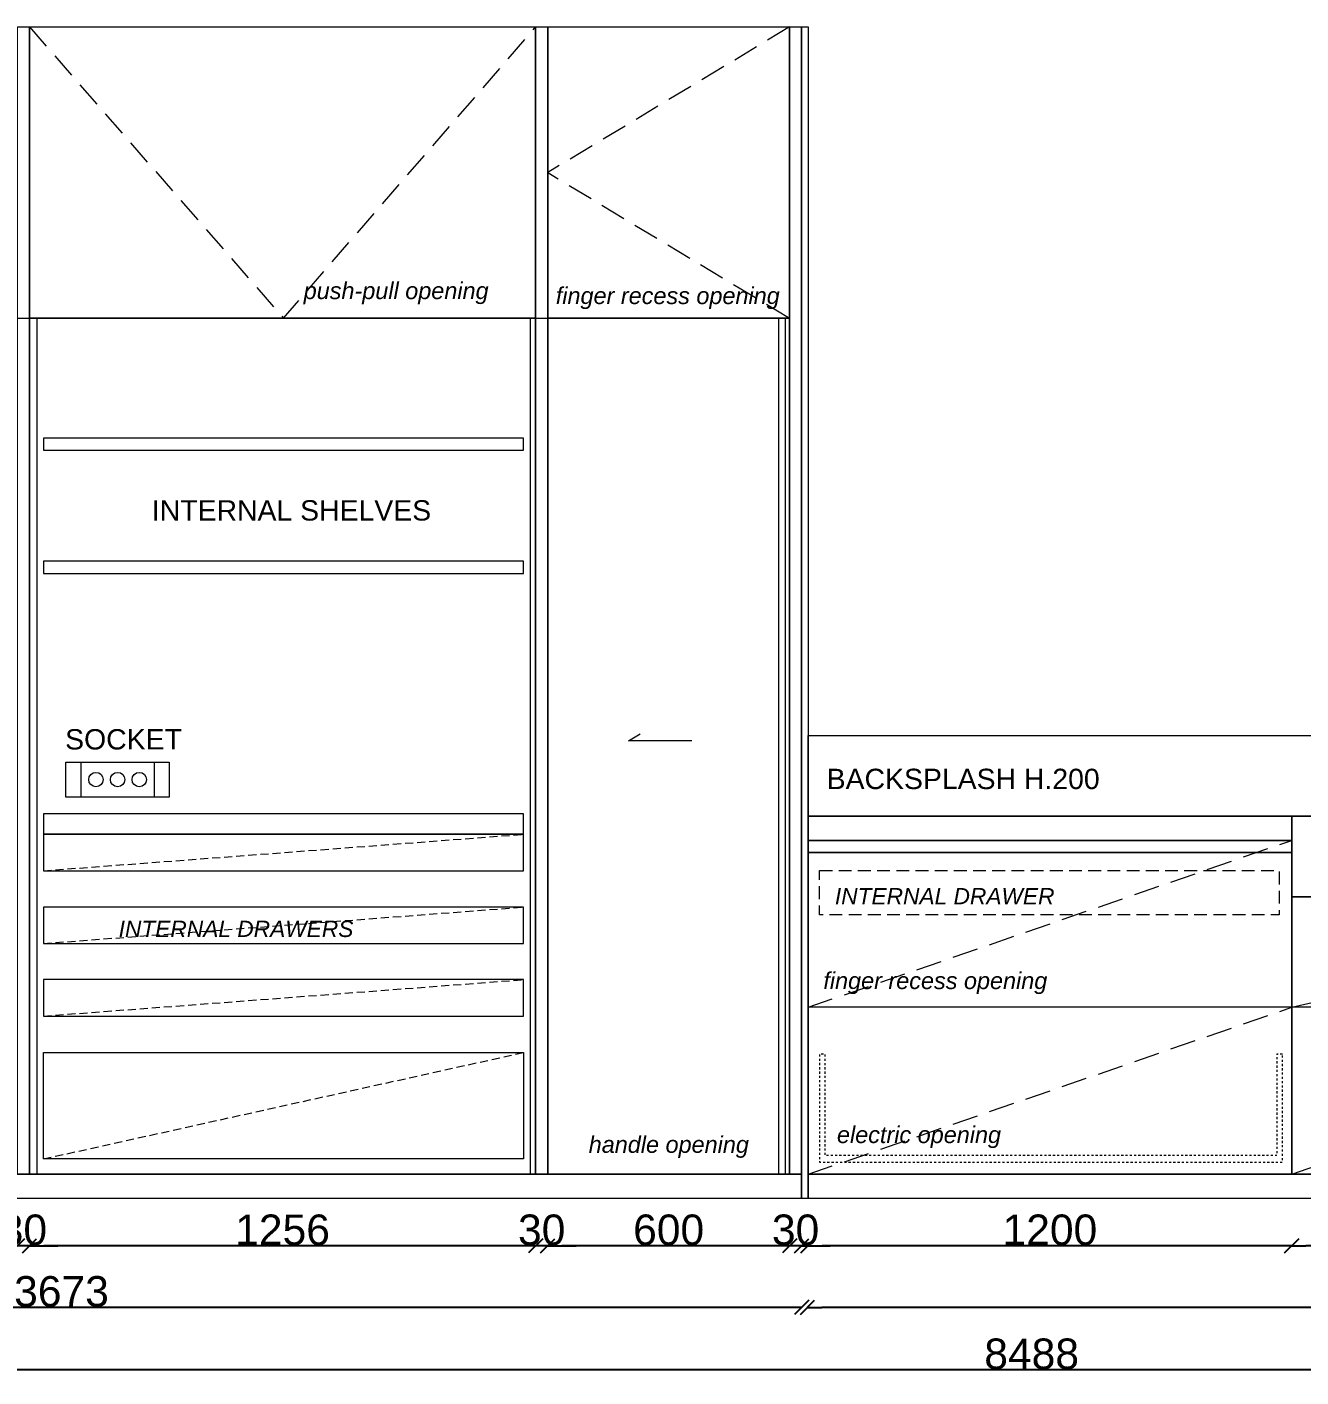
# Model space of a CAD drawing. Header units: millimetres. Extents: x -19300 to 8600, y 27389 to 46650.
# Drawn here: x -2153 to 1009, y 38035 to 41383 of the extents above; entities that cross this region are included whole.
import ezdxf

# ---------------------------------------------------------------- set-up
doc = ezdxf.new("R2010")
doc.units = ezdxf.units.MM
doc.header["$LTSCALE"] = 50
doc.header["$PDMODE"] = 1
doc.header["$PDSIZE"] = -2
for name, pattern in [('[LP] Type-1', [0.212, 0.106, -0.106]), ('TRATTEGGIATAX255', [0.9525, 0.635, -0.3175]), ('TRATTEGGIATAX2SSSS', [1.905, 1.27, -0.635]), ('VW-01 Linea a tratti corti', [0.6, 0.4, -0.2])]:
    doc.linetypes.add(name, pattern=pattern)
doc.layers.get('0').update_dxf_attribs({"lineweight": 18})
doc.layers.get('Defpoints').update_dxf_attribs({"lineweight": 25})
for name, color, linetype, lineweight in [('DADA_FURNITURES', 7, 'Continuous', 13), ('DADA_TEXT', 7, 'Continuous', 9), ('Quote', 7, 'Continuous', 5)]:
    doc.layers.add(name, color=color, linetype=linetype, lineweight=lineweight)
doc.styles.add('Arial', font='arial.ttf')
doc.styles.add('Helvetica', font='')
doc.styles.add('Helvetica (italic)', font='ariali.ttf')
doc.styles.get('Helvetica').set_extended_font_data('Helvetica')
doc.dimstyles.new('M&C_quote arredo', dxfattribs={"dimtxt": 50.344329, "dimasz": 35.34668, "dimexe": 0, "dimexo": 0, "dimgap": 0.5, "dimtad": 1, "dimdec": 0, "dimtxsty": 'Arial', "dimblk": 'VW_SLASH', "dimblk1": 'VW_SLASH', "dimblk2": 'VW_SLASH', "dimcen": 0, "dimse1": 1, "dimse2": 1, "dimazin": 0, "dimtfac": 1, "dimtdec": 0, "dimtix": 1, "dimtmove": 0, "dimatfit": 0, "dimldrblk": 'VW_SLASH', "dimfxl": 0, "dimfxlon": 1, "dimfrac": 2, "dimtolj": 1, "dimarcsym": 0})

# ---------------------------------------------------------------- blocks, each defined once
blk = doc.blocks.new('Gruppo')
at = {"layer": 'DADA_FURNITURES', "transparency": 33554687, "flags": 128}
blk.add_lwpolyline([(-2766.2, 40660.7), (-2748.7, 40660.7), (-2748.7, 38537.7), (-2766.2, 38537.7)], close=True, dxfattribs=at)
at = {"layer": 'DADA_FURNITURES', "color": 7, "linetype": 'Continuous', "lineweight": 5, "transparency": 33554687, "flags": 128}
blk.add_lwpolyline([(-2748.7, 40660.7), (-2146.5, 40660.7), (-2146.5, 38537.7), (-2748.7, 38537.7)], close=True, dxfattribs=at)
blk = doc.blocks.new('Gruppo-75')
at = {"layer": 'DADA_FURNITURES', "color": 7, "linetype": 'Continuous', "lineweight": 5, "transparency": 33554687}
for p, q in [((-2018.9, 39560), (-2018.9, 39473)), ((-1836.8, 39560), (-1836.8, 39473))]:
    blk.add_line(p, q, dxfattribs=at)
at = {"layer": 'DADA_FURNITURES', "color": 7, "linetype": 'Continuous', "lineweight": 5, "transparency": 33554687, "flags": 128}
blk.add_lwpolyline([(-2055.9, 39560), (-1799.9, 39560), (-1799.9, 39473), (-2055.9, 39473)], close=True, dxfattribs=at)
at = {"layer": 'DADA_FURNITURES', "color": 7, "linetype": 'Continuous', "lineweight": 5, "transparency": 33554687}
for centre in [(-1981.6, 39516.5), (-1927.9, 39516.5), (-1874.1, 39516.5)]:
    blk.add_circle(centre, 17.9, dxfattribs=at)
blk = doc.blocks.new('VW_SLASH')
at = {"color": 0, "linetype": 'ByBlock', "lineweight": -2, "transparency": 16777216}
blk.add_line((0, 0), (-1, 0), dxfattribs=at)
at = {"color": 0, "linetype": 'Continuous', "lineweight": -2, "transparency": 16777216, "flags": 128}
blk.add_lwpolyline([(0.5, 0.5), (-0.5, -0.5)], dxfattribs=at)
blk = doc.blocks.new('*D118')
at = {"layer": 'Defpoints', "color": 0, "transparency": 16777216}
for p in [(985.5, 38537.7), (2185.5, 38537.7), (985.5, 38360.2)]:
    blk.add_point(p, dxfattribs=at)
at = {"layer": 'Quote', "color": 0, "linetype": 'Continuous', "lineweight": -2, "transparency": 16777216}
blk.add_line((2150.2, 38360.2), (1020.8, 38360.2), dxfattribs=at)
at = {"layer": 'Quote', "color": 0, "lineweight": -2, "transparency": 16777216, "xscale": 35.3466796875, "yscale": 35.3466796875, "zscale": 35.3466796875, "rotation": 180}
blk.add_blockref('VW_SLASH', (985.5, 38360.2), dxfattribs=at)
at = {"layer": 'Quote', "color": 0, "lineweight": -2, "transparency": 16777216, "xscale": 35.3466796875, "yscale": 35.3466796875, "zscale": 35.3466796875}
blk.add_blockref('VW_SLASH', (2185.5, 38360.2), dxfattribs=at)
at = {"layer": 'Quote', "color": 0, "lineweight": 5, "transparency": 16777216, "insert": (1585.5, 38399.5), "char_height": 75.65, "attachment_point": 5, "style": 'Helvetica'}
blk.add_mtext('\\A1;1200', dxfattribs=at)
blk = doc.blocks.new('*D121')
at = {"layer": 'Defpoints', "color": 0, "transparency": 16777216}
for p in [(-216, 38813.5), (4584, 38813.5), (-216, 38207.5)]:
    blk.add_point(p, dxfattribs=at)
at = {"layer": 'Quote', "color": 0, "linetype": 'Continuous', "lineweight": -2, "transparency": 16777216}
blk.add_line((4548.7, 38207.5), (-180.7, 38207.5), dxfattribs=at)
at = {"layer": 'Quote', "color": 0, "lineweight": -2, "transparency": 16777216, "xscale": 35.3466796875, "yscale": 35.3466796875, "zscale": 35.3466796875, "rotation": 180}
blk.add_blockref('VW_SLASH', (-216, 38207.5), dxfattribs=at)
at = {"layer": 'Quote', "color": 0, "lineweight": -2, "transparency": 16777216, "xscale": 35.3466796875, "yscale": 35.3466796875, "zscale": 35.3466796875}
blk.add_blockref('VW_SLASH', (4584, 38207.5), dxfattribs=at)
at = {"layer": 'Quote', "color": 0, "lineweight": 5, "transparency": 16777216, "insert": (2184, 38246.8), "char_height": 75.65, "attachment_point": 5, "style": 'Helvetica'}
blk.add_mtext('\\A1;4800', dxfattribs=at)
blk = doc.blocks.new('*D122')
at = {"layer": 'Defpoints', "color": 0, "transparency": 16777216}
for p in [(-3903.5, 38820.8), (4584, 38820.8), (-3903.5, 38052.6)]:
    blk.add_point(p, dxfattribs=at)
at = {"layer": 'Quote', "color": 0, "linetype": 'Continuous', "lineweight": -2, "transparency": 16777216}
blk.add_line((4548.7, 38052.6), (-3868.2, 38052.6), dxfattribs=at)
at = {"layer": 'Quote', "color": 0, "lineweight": -2, "transparency": 16777216, "xscale": 35.3466796875, "yscale": 35.3466796875, "zscale": 35.3466796875, "rotation": 180}
blk.add_blockref('VW_SLASH', (-3903.5, 38052.6), dxfattribs=at)
at = {"layer": 'Quote', "color": 0, "lineweight": -2, "transparency": 16777216, "xscale": 35.3466796875, "yscale": 35.3466796875, "zscale": 35.3466796875}
blk.add_blockref('VW_SLASH', (4584, 38052.6), dxfattribs=at)
at = {"layer": 'Quote', "color": 0, "lineweight": 5, "transparency": 16777216, "insert": (340.2, 38092), "char_height": 75.65, "attachment_point": 5, "style": 'Helvetica'}
blk.add_mtext('\\A1;8488', dxfattribs=at)
blk = doc.blocks.new('Gruppo-85')
at = {"layer": 'DADA_FURNITURES', "color": 7, "linetype": 'Continuous', "lineweight": 5, "transparency": 33554687, "flags": 128}
blk.add_lwpolyline([(-890.5, 40660.7), (-288.3, 40660.7), (-288.3, 38537.7), (-890.5, 38537.7)], close=True, dxfattribs=at)
at = {"layer": 'DADA_FURNITURES', "transparency": 33554687, "flags": 128}
blk.add_lwpolyline([(-270.8, 40660.7), (-288.3, 40660.7), (-288.3, 38537.7), (-270.8, 38537.7)], close=True, dxfattribs=at)
blk = doc.blocks.new('*D179')
at = {"layer": 'DADA_TEXT', "color": 0, "lineweight": -2, "transparency": 16777216}
blk.add_line((950.2, 38360.2), (-179.2, 38360.2), dxfattribs=at)
at = {"layer": 'Defpoints', "color": 0, "transparency": 16777216}
for p in [(-214.5, 38537.7), (985.5, 38537.7), (-214.5, 38360.2)]:
    blk.add_point(p, dxfattribs=at)
at = {"layer": 'DADA_TEXT', "color": 0, "lineweight": -2, "transparency": 16777216, "xscale": 35.3466796875, "yscale": 35.3466796875, "zscale": 35.3466796875, "rotation": 180}
blk.add_blockref('VW_SLASH', (-214.5, 38360.2), dxfattribs=at)
at = {"layer": 'DADA_TEXT', "color": 0, "lineweight": -2, "transparency": 16777216, "xscale": 35.3466796875, "yscale": 35.3466796875, "zscale": 35.3466796875}
blk.add_blockref('VW_SLASH', (985.5, 38360.2), dxfattribs=at)
at = {"layer": 'DADA_TEXT', "color": 0, "transparency": 16777216, "insert": (385.5, 38399.5), "char_height": 75.65, "attachment_point": 5, "style": 'Helvetica'}
blk.add_mtext('\\A1;1200', dxfattribs=at)
blk = doc.blocks.new('*D180')
at = {"layer": 'DADA_TEXT', "color": 0, "lineweight": -2, "transparency": 16777216}
for p, q in [((-295.8, 38360.2), (-331.2, 38360.2)), ((-230.5, 38360.2), (-260.5, 38360.2)), ((-195.2, 38360.2), (-159.8, 38360.2))]:
    blk.add_line(p, q, dxfattribs=at)
at = {"layer": 'Defpoints', "color": 0, "transparency": 16777216}
for p in [(-260.5, 38537.7), (-230.5, 38537.7), (-260.5, 38360.2)]:
    blk.add_point(p, dxfattribs=at)
at = {"layer": 'DADA_TEXT', "color": 0, "lineweight": -2, "transparency": 16777216, "xscale": 35.3466796875, "yscale": 35.3466796875, "zscale": 35.3466796875}
blk.add_blockref('VW_SLASH', (-260.5, 38360.2), dxfattribs=at)
at = {"layer": 'DADA_TEXT', "color": 0, "lineweight": -2, "transparency": 16777216, "xscale": 35.3466796875, "yscale": 35.3466796875, "zscale": 35.3466796875, "rotation": 180}
blk.add_blockref('VW_SLASH', (-230.5, 38360.2), dxfattribs=at)
at = {"layer": 'DADA_TEXT', "color": 0, "transparency": 16777216, "insert": (-245.5, 38399.5), "char_height": 75.65, "attachment_point": 5, "style": 'Helvetica'}
blk.add_mtext('\\A1;30', dxfattribs=at)
blk = doc.blocks.new('*D181')
at = {"layer": 'DADA_TEXT', "color": 0, "lineweight": -2, "transparency": 16777216}
blk.add_line((-295.8, 38360.2), (-825.2, 38360.2), dxfattribs=at)
at = {"layer": 'Defpoints', "color": 0, "transparency": 16777216}
for p in [(-860.5, 38537.7), (-260.5, 38537.7), (-860.5, 38360.2)]:
    blk.add_point(p, dxfattribs=at)
at = {"layer": 'DADA_TEXT', "color": 0, "lineweight": -2, "transparency": 16777216, "xscale": 35.3466796875, "yscale": 35.3466796875, "zscale": 35.3466796875, "rotation": 180}
blk.add_blockref('VW_SLASH', (-860.5, 38360.2), dxfattribs=at)
at = {"layer": 'DADA_TEXT', "color": 0, "lineweight": -2, "transparency": 16777216, "xscale": 35.3466796875, "yscale": 35.3466796875, "zscale": 35.3466796875}
blk.add_blockref('VW_SLASH', (-260.5, 38360.2), dxfattribs=at)
at = {"layer": 'DADA_TEXT', "color": 0, "transparency": 16777216, "insert": (-560.5, 38399.5), "char_height": 75.65, "attachment_point": 5, "style": 'Helvetica'}
blk.add_mtext('\\A1;600', dxfattribs=at)
blk = doc.blocks.new('*D182')
at = {"layer": 'DADA_TEXT', "color": 0, "lineweight": -2, "transparency": 16777216}
for p, q in [((-925.8, 38360.2), (-961.2, 38360.2)), ((-860.5, 38360.2), (-890.5, 38360.2)), ((-825.2, 38360.2), (-789.8, 38360.2))]:
    blk.add_line(p, q, dxfattribs=at)
at = {"layer": 'Defpoints', "color": 0, "transparency": 16777216}
for p in [(-890.5, 38537.7), (-860.5, 38537.7), (-890.5, 38360.2)]:
    blk.add_point(p, dxfattribs=at)
at = {"layer": 'DADA_TEXT', "color": 0, "lineweight": -2, "transparency": 16777216, "xscale": 35.3466796875, "yscale": 35.3466796875, "zscale": 35.3466796875}
blk.add_blockref('VW_SLASH', (-890.5, 38360.2), dxfattribs=at)
at = {"layer": 'DADA_TEXT', "color": 0, "lineweight": -2, "transparency": 16777216, "xscale": 35.3466796875, "yscale": 35.3466796875, "zscale": 35.3466796875, "rotation": 180}
blk.add_blockref('VW_SLASH', (-860.5, 38360.2), dxfattribs=at)
at = {"layer": 'DADA_TEXT', "color": 0, "transparency": 16777216, "insert": (-875.5, 38399.5), "char_height": 75.65, "attachment_point": 5, "style": 'Helvetica'}
blk.add_mtext('\\A1;30', dxfattribs=at)
blk = doc.blocks.new('*D183')
at = {"layer": 'DADA_TEXT', "color": 0, "lineweight": -2, "transparency": 16777216}
blk.add_line((-925.8, 38360.2), (-2111.2, 38360.2), dxfattribs=at)
at = {"layer": 'Defpoints', "color": 0, "transparency": 16777216}
for p in [(-2146.5, 38537.7), (-890.5, 38537.7), (-2146.5, 38360.2)]:
    blk.add_point(p, dxfattribs=at)
at = {"layer": 'DADA_TEXT', "color": 0, "lineweight": -2, "transparency": 16777216, "xscale": 35.3466796875, "yscale": 35.3466796875, "zscale": 35.3466796875, "rotation": 180}
blk.add_blockref('VW_SLASH', (-2146.5, 38360.2), dxfattribs=at)
at = {"layer": 'DADA_TEXT', "color": 0, "lineweight": -2, "transparency": 16777216, "xscale": 35.3466796875, "yscale": 35.3466796875, "zscale": 35.3466796875}
blk.add_blockref('VW_SLASH', (-890.5, 38360.2), dxfattribs=at)
at = {"layer": 'DADA_TEXT', "color": 0, "transparency": 16777216, "insert": (-1518.5, 38399.5), "char_height": 75.65, "attachment_point": 5, "style": 'Helvetica'}
blk.add_mtext('\\A1;1256', dxfattribs=at)
blk = doc.blocks.new('*D184')
at = {"layer": 'DADA_TEXT', "color": 0, "lineweight": -2, "transparency": 16777216}
for p, q in [((-2211.8, 38360.2), (-2247.2, 38360.2)), ((-2146.5, 38360.2), (-2176.5, 38360.2)), ((-2111.2, 38360.2), (-2075.8, 38360.2))]:
    blk.add_line(p, q, dxfattribs=at)
at = {"layer": 'Defpoints', "color": 0, "transparency": 16777216}
for p in [(-2176.5, 38537.7), (-2146.5, 38537.7), (-2176.5, 38360.2)]:
    blk.add_point(p, dxfattribs=at)
at = {"layer": 'DADA_TEXT', "color": 0, "lineweight": -2, "transparency": 16777216, "xscale": 35.3466796875, "yscale": 35.3466796875, "zscale": 35.3466796875}
blk.add_blockref('VW_SLASH', (-2176.5, 38360.2), dxfattribs=at)
at = {"layer": 'DADA_TEXT', "color": 0, "lineweight": -2, "transparency": 16777216, "xscale": 35.3466796875, "yscale": 35.3466796875, "zscale": 35.3466796875, "rotation": 180}
blk.add_blockref('VW_SLASH', (-2146.5, 38360.2), dxfattribs=at)
at = {"layer": 'DADA_TEXT', "color": 0, "transparency": 16777216, "insert": (-2161.5, 38399.5), "char_height": 75.65, "attachment_point": 5, "style": 'Helvetica'}
blk.add_mtext('\\A1;30', dxfattribs=at)
blk = doc.blocks.new('*D189')
at = {"layer": 'DADA_TEXT', "color": 0, "lineweight": -2, "transparency": 16777216}
blk.add_line((-265.8, 38207.5), (-3868.2, 38207.5), dxfattribs=at)
at = {"layer": 'Defpoints', "color": 0, "transparency": 16777216}
for p in [(-3903.5, 38537.7), (-230.5, 38537.7), (-3903.5, 38207.5)]:
    blk.add_point(p, dxfattribs=at)
at = {"layer": 'DADA_TEXT', "color": 0, "lineweight": -2, "transparency": 16777216, "xscale": 35.3466796875, "yscale": 35.3466796875, "zscale": 35.3466796875, "rotation": 180}
blk.add_blockref('VW_SLASH', (-3903.5, 38207.5), dxfattribs=at)
at = {"layer": 'DADA_TEXT', "color": 0, "lineweight": -2, "transparency": 16777216, "xscale": 35.3466796875, "yscale": 35.3466796875, "zscale": 35.3466796875}
blk.add_blockref('VW_SLASH', (-230.5, 38207.5), dxfattribs=at)
at = {"layer": 'DADA_TEXT', "color": 0, "transparency": 16777216, "insert": (-2067, 38246.8), "char_height": 75.65, "attachment_point": 5, "style": 'Helvetica'}
blk.add_mtext('\\A1;3673', dxfattribs=at)

msp = doc.modelspace()

# ---------------------------------------------------------------- linework, layer by layer
at = {"layer": 'DADA_FURNITURES', "color": 7, "linetype": 'Continuous', "lineweight": 5, "transparency": 33554687}
for p, q in [((-2146.5, 40660.7), (-890.5, 40660.7)), ((4585.5, 38951.7), (-214.5, 38951.7)), ((5356.7, 38477.7), (-4654.7, 38477.7))]:
    msp.add_line(p, q, dxfattribs=at)
at = {"layer": 'DADA_FURNITURES'}
msp.add_line((-2144.1, 40660.7), (-888.5, 40660.7), dxfattribs=at)
at = {"layer": 'DADA_FURNITURES', "linetype": 'VW-01 Linea a tratti corti', "transparency": 33554687}
for p, q in [((-2112, 39290.3), (-920.6, 39380.7)), ((-2112, 39109.9), (-920.6, 39200.3)), ((-2112, 38929.9), (-920.6, 39020.3)), ((-2112, 38575.7), (-920.6, 38839.7))]:
    msp.add_line(p, q, dxfattribs=at)
at = {"layer": 'DADA_FURNITURES', "color": 7, "linetype": 'Continuous', "lineweight": 5, "transparency": 33554687, "flags": 128}
for points in [[(-2176.5, 41382.7), (-2146.5, 41382.7), (-2146.5, 38537.7), (-2176.5, 38537.7)], [(-2146.5, 41382.7), (-890.5, 41382.7), (-890.5, 40660.7), (-2146.5, 40660.7)], [(-890.5, 41382.7), (-860.5, 41382.7), (-860.5, 38537.7), (-890.5, 38537.7)], [(-860.5, 41382.7), (-260.5, 41382.7), (-260.5, 40660.7), (-860.5, 40660.7)], [(-260.5, 41382.7), (-230.5, 41382.7), (-230.5, 38537.7), (-260.5, 38537.7)], [(-230.5, 41382.7), (-214.5, 41382.7), (-214.5, 38477.7), (-230.5, 38477.7)], [(-2146.5, 40660.7), (-890.5, 40660.7), (-890.5, 38537.7), (-2146.5, 38537.7)], [(-2146.5, 40660.7), (-890.5, 40660.7), (-890.5, 38537.7), (-2146.5, 38537.7)], [(-860.5, 40660.7), (-260.5, 40660.7), (-260.5, 38537.7), (-860.5, 38537.7)], [(-214.5, 39625.7), (4585.5, 39625.7), (4585.5, 39425.7), (-214.5, 39425.7)], [(-214.5, 39425.7), (985.5, 39425.7), (985.5, 39365.7), (-214.5, 39365.7)], [(985.5, 39425.7), (3385.5, 39425.7), (3385.5, 39225.7), (985.5, 39225.7)], [(-214.5, 39365.7), (985.5, 39365.7), (985.5, 39335.7), (-214.5, 39335.7)], [(-214.5, 39335.7), (985.5, 39335.7), (985.5, 38537.7), (-214.5, 38537.7)], [(985.5, 39225.7), (2185.5, 39225.7), (2185.5, 38537.7), (985.5, 38537.7)], [(-3398, 38537.7), (-230.5, 38537.7), (-230.5, 38477.7), (-3398, 38477.7)], [(-3382.5, 38537.7), (-230.5, 38537.7), (-230.5, 38477.7), (-3382.5, 38477.7)], [(-214.5, 38537.7), (4585.5, 38537.7), (4585.5, 38477.7), (-214.5, 38477.7)]]:
    msp.add_lwpolyline(points, close=True, dxfattribs=at)
at = {"layer": 'DADA_FURNITURES', "color": 7, "linetype": 'TRATTEGGIATAX2SSSS', "lineweight": 5, "flags": 128}
for points in [[(-2146.5, 41382.7), (-1516.1, 40660.7), (-890.5, 41382.7)], [(-260.5, 41382.7), (-860.5, 41021.7), (-260.5, 40660.7)]]:
    msp.add_lwpolyline(points, dxfattribs=at)
at = {"layer": 'DADA_FURNITURES', "linetype": 'Continuous', "flags": 128}
for points in [[(-2144.1, 40660.7), (-2128.1, 40660.7), (-2128.1, 38537.7)], [(-890.5, 40660.7), (-904.5, 40660.7), (-904.5, 38537.7)], [(-503.1, 39612.2), (-660.1, 39612.2), (-631.4, 39630.2)]]:
    msp.add_lwpolyline(points, dxfattribs=at)
for points in [[(-2112, 40333.2), (-920.6, 40333.2), (-920.6, 40363.2), (-2112, 40363.2)], [(-2112, 40027.7), (-920.6, 40027.7), (-920.6, 40057.7), (-2112, 40057.7)], [(-2112, 39381.4), (-920.6, 39381.4), (-920.6, 39431.4), (-2112, 39431.4)], [(-2112, 39290.3), (-920.6, 39290.3), (-920.6, 39380.7), (-2112, 39380.7)], [(-2112, 39109.9), (-920.6, 39109.9), (-920.6, 39200.3), (-2112, 39200.3)], [(-2112, 38929.9), (-920.6, 38929.9), (-920.6, 39020.3), (-2112, 39020.3)], [(-920.6, 38575.7), (-2112, 38575.7), (-2112, 38839.7), (-920.6, 38839.7)]]:
    msp.add_lwpolyline(points, close=True, dxfattribs=at)
at = {"layer": 'DADA_FURNITURES', "color": 7, "linetype": '[LP] Type-1', "flags": 128}
msp.add_lwpolyline([(962.3, 38835.9), (948.6, 38835.9), (948.6, 38583.8), (-172.4, 38583.8), (-172.4, 38835.9), (-186, 38835.9), (-186, 38567.7), (962.3, 38567.7)], close=True, dxfattribs=at)
at = {"layer": 'Quote', "linetype": 'TRATTEGGIATAX2SSSS', "lineweight": 13, "transparency": 33554687}
for p, q in [((-214.5, 38951.7), (985.5, 39365.7)), ((985.5, 38951.7), (2185.5, 39225.7)), ((-214.5, 38537.7), (985.5, 38951.7)), ((985.5, 38537.7), (2185.5, 38951.7))]:
    msp.add_line(p, q, dxfattribs=at)
at = {"layer": 'Quote', "linetype": 'TRATTEGGIATAX255', "lineweight": 13, "transparency": 33554687, "flags": 128}
msp.add_lwpolyline([(-186, 39291.1), (954, 39291.1), (954, 39181.1), (-186, 39181.1)], close=True, dxfattribs=at)

# ---------------------------------------------------------------- block references
at = {"layer": 'DADA_FURNITURES', "color": 7, "transparency": 33554687}
for name in ['Gruppo', 'Gruppo-85', 'Gruppo-75']:
    msp.add_blockref(name, (0, 0), dxfattribs=at)

# ---------------------------------------------------------------- texts
at = {"layer": 'DADA_FURNITURES', "color": 7, "transparency": 33554687, "attachment_point": 1, "line_spacing_factor": 0.97755, "style": 'Helvetica'}
for s, insert, char_height in [('INTERNAL SHELVES', (-1842.8, 40209.2), 50.436), ('SOCKET', (-2058, 39641.5), 50.44), ('BACKSPLASH H.200', (-168.4, 39543.3), 50.436)]:
    msp.add_mtext(s, dxfattribs=dict(at, insert=insert, char_height=char_height))
at = {"layer": 'DADA_FURNITURES', "char_height": 40.349, "attachment_point": 7, "line_spacing_factor": 0.870916, "style": 'Helvetica (italic)'}
for s, insert in [('INTERNAL DRAWER', (-148, 39207.1)), ('INTERNAL DRAWERS', (-1925.2, 39125.5))]:
    msp.add_mtext(s, dxfattribs=dict(at, insert=insert))
at = {"layer": 'DADA_TEXT', "color": 7, "char_height": 41.61, "attachment_point": 3, "line_spacing_factor": 0.965171, "style": 'Helvetica (italic)'}
for s, insert in [('push-pull opening', (-1007.2, 40749.5)), ('finger recess opening', (-284.8, 40737.2)), ('finger recess opening', (379.1, 39038.5)), ('handle opening', (-361.3, 38632.4)), ('electric opening', (264.3, 38656.6))]:
    msp.add_mtext(s, dxfattribs=dict(at, insert=insert))

# ---------------------------------------------------------------- dimensions: what is measured, and where the dimension line sits
at = {"layer": 'DADA_TEXT', "color": 7}
for base, p1, p2, picture, middle in [((-3903.5, 38207.5), (-230.5, 38537.7), (-3903.5, 38537.7), '*D189', (-2067, 38246.8)), ((-2176.5, 38360.2), (-2146.5, 38537.7), (-2176.5, 38537.7), '*D184', (-2161.5, 38399.5)), ((-2146.5, 38360.2), (-890.5, 38537.7), (-2146.5, 38537.7), '*D183', (-1518.5, 38399.5)), ((-890.5, 38360.2), (-860.5, 38537.7), (-890.5, 38537.7), '*D182', (-875.5, 38399.5)), ((-860.5, 38360.2), (-260.5, 38537.7), (-860.5, 38537.7), '*D181', (-560.5, 38399.5)), ((-260.5, 38360.2), (-230.5, 38537.7), (-260.5, 38537.7), '*D180', (-245.5, 38399.5)), ((-214.5, 38360.2), (985.5, 38537.7), (-214.5, 38537.7), '*D179', (385.5, 38399.5))]:
    dim = msp.add_linear_dim(base=base, p1=p1, p2=p2, dimstyle='M&C_quote arredo', override={"dimtxt": 75.654297, "dimgap": 0.5, "dimpost": '<>', "dimtxsty": 'Helvetica', "dimtmove": 2}, dxfattribs=at)
    dim.commit()
    dim.dimension.update_dxf_attribs({"geometry": picture, "text_midpoint": middle})
at = {"layer": 'Quote', "color": 7, "linetype": 'Continuous', "lineweight": 5, "transparency": 33554687}
for base, p1, p2, picture, middle in [((-3903.5, 38052.6068149), (4584, 38820.7549176), (-3903.5, 38820.7549176), '*D122', (340.25, 38091.9563187)), ((-216, 38207.5), (4584, 38813.5), (-216, 38813.5), '*D121', (2184, 38246.8)), ((985.5, 38360.2), (2185.5, 38537.7), (985.5, 38537.7), '*D118', (1585.5, 38399.5))]:
    dim = msp.add_linear_dim(base=base, p1=p1, p2=p2, dimstyle='M&C_quote arredo', override={"dimtxt": 75.654297, "dimgap": 0.5, "dimpost": '<>', "dimtxsty": 'Helvetica', "dimtmove": 2}, dxfattribs=at)
    dim.commit()
    dim.dimension.update_dxf_attribs({"geometry": picture, "text_midpoint": middle})

doc.saveas('drawing.dxf')
